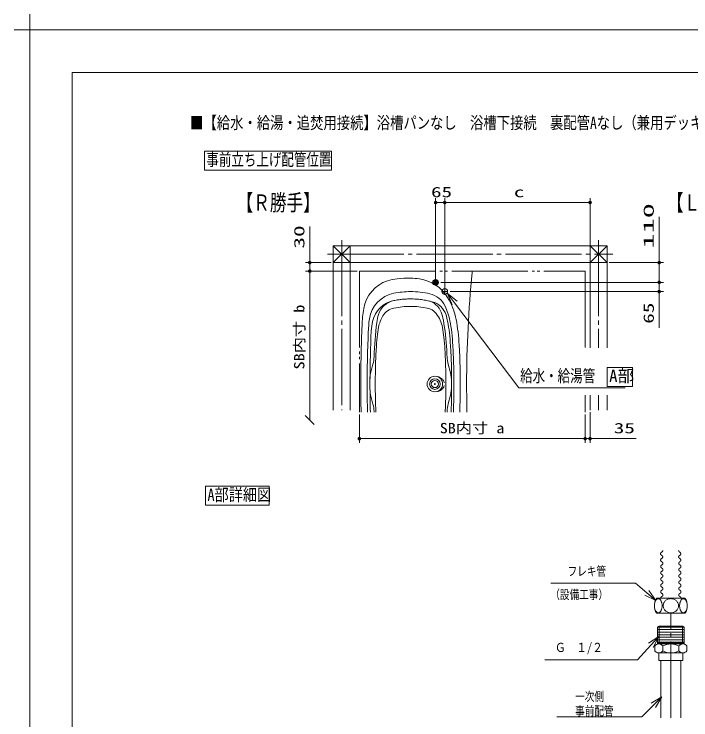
# Model space of a CAD drawing. Units: millimetres on the paper. Extents: x -305 to 305, y -152 to 152.
# Drawn here: x -304.8 to -144.9, y -14.4 to 152.3 of the extents above; entities that cross this region are included whole.
import ezdxf
from ezdxf.enums import TextEntityAlignment as Align

# ---------------------------------------------------------------- set-up
doc = ezdxf.new("R2010")
doc.units = ezdxf.units.MM
for name, pattern in [('LONG_CHAIN', [21, 18, -1, 1, -1]), ('LONG_DASHED2', [13, 12, -1]), ('LONG_DOUBLE_CHAIN', [21.8, 18, -1, 0.6, -0.6, 0.6, -1])]:
    doc.linetypes.add(name, pattern=pattern)
doc.layers.add('0-0_PV', color=7, linetype='Continuous')
for name, color, linetype, lineweight in [('0-1_RV', 7, 'Continuous', 9), ('0-2_0', 7, 'Continuous', 9), ('0-3_1図面枠', 7, 'Continuous', 9), ('0-4_図面枠', 3, 'Continuous', 9), ('0-5_DEFPOINTS', 7, 'Continuous', 9)]:
    doc.layers.add(name, color=color, linetype=linetype, lineweight=lineweight)
doc.styles.add('ＭＳ ゴシック', font='')
doc.styles.get('ＭＳ ゴシック').set_extended_font_data('MS Gothic')

# ---------------------------------------------------------------- blocks, each defined once
blk = doc.blocks.new('_DOTSMALL')
at = {"layer": '0-2_0'}
for p, q in [((0.0746, 0.1), (-0.0746, 0.1)), ((0.1223, -0.0248), (-0.1223, -0.0248))]:
    blk.add_line(p, q, dxfattribs=at)
for points in [[(0.125, 0), (0.124, 0.0157), (0.1211, 0.0311), (0.1162, 0.046), (0.1095, 0.0602), (0.1011, 0.0735), (0.0911, 0.0856), (0.0797, 0.0963), (0.067, 0.1055), (0.0532, 0.1131), (0.0386, 0.1189), (0.0234, 0.1228), (0.0078, 0.1248), (-0.0078, 0.1248), (-0.0234, 0.1228), (-0.0386, 0.1189), (-0.0532, 0.1131), (-0.067, 0.1055), (-0.0797, 0.0963), (-0.0911, 0.0856), (-0.1011, 0.0735), (-0.1095, 0.0602), (-0.1162, 0.046), (-0.1211, 0.0311), (-0.124, 0.0157), (-0.125, 0), (0, 0)], [(-0.125, 0), (-0.124, -0.0157), (-0.1211, -0.0311), (-0.1162, -0.046), (-0.1095, -0.0602), (-0.1011, -0.0735), (-0.0911, -0.0856), (-0.0797, -0.0963), (-0.067, -0.1055), (-0.0532, -0.1131), (-0.0386, -0.1189), (-0.0234, -0.1228), (-0.0078, -0.1248), (0.0078, -0.1248), (0.0234, -0.1228), (0.0386, -0.1189), (0.0532, -0.1131), (0.067, -0.1055), (0.0797, -0.0963), (0.0911, -0.0856), (0.1011, -0.0735), (0.1095, -0.0602), (0.1162, -0.046), (0.1211, -0.0311), (0.124, -0.0157), (0.125, 0), (0, 0)]]:
    blk.add_lwpolyline(points, close=True, dxfattribs=at)
blk = doc.blocks.new('_OBLIQUE')
at = {"layer": '0-2_0'}
blk.add_line((-0.5, -0.5), (0.5, 0.5), dxfattribs=at)
blk = doc.blocks.new('グループ-6')
at = {"layer": '0-3_1図面枠'}
for p, q in [((-4200, 2895), (-4200, 3045)), ((-4275, 2970), (-4125, 2970))]:
    blk.add_line(p, q, dxfattribs=at)
blk = doc.blocks.new('_OPEN30')
at = {"layer": '0-2_0'}
blk.add_line((0, 0), (-1, 0), dxfattribs=at)
blk.add_lwpolyline([(-1, 0.2679), (0, 0), (-1, -0.2679)], dxfattribs=at)

msp = doc.modelspace()

# ---------------------------------------------------------------- linework, layer by layer
at = {"layer": '0-1_RV'}
for p, q in [((-259.775, 119.89), (-259.775, 115.394)), ((-259.775, 119.89), (-229.775, 119.89)), ((-229.775, 119.89), (-229.775, 115.394)), ((-259.775, 115.394), (-229.775, 115.394)), ((-205.201, 89.66), (-205.201, 108.757)), ((-203.035, 87.494), (-203.035, 108.757)), ((-168.701, 97.567), (-168.701, 108.757)), ((-205.201, 107.757), (-203.035, 107.757)), ((-203.035, 107.757), (-168.701, 107.757)), ((-152.387, 93.567), (-152.387, 104.407)), ((-234.931, 93.567), (-234.931, 102.078)), ((-229.368, 97.567), (-229.368, 58.734)), ((-229.368, 97.567), (-164.701, 97.567)), ((-229.368, 97.567), (-225.368, 93.567)), ((-229.368, 93.567), (-225.368, 97.567)), ((-225.368, 97.567), (-225.368, 58.734)), ((-168.701, 97.567), (-168.701, 73.42)), ((-168.701, 97.567), (-164.701, 93.567)), ((-168.701, 93.567), (-164.701, 97.567)), ((-164.701, 97.567), (-164.701, 73.42)), ((-229.868, 93.567), (-235.931, 93.567)), ((-234.931, 91.567), (-234.931, 93.567)), ((-229.368, 93.567), (-164.701, 93.567)), ((-164.201, 93.567), (-151.387, 93.567)), ((-152.387, 93.567), (-152.387, 88.909)), ((-223.701, 91.567), (-235.931, 91.567)), ((-234.931, 56.402), (-234.931, 91.567)), ((-234.931, 91.247), (-234.931, 88.927)), ((-196.568, 91.567), (-196.568, 91.233)), ((-152.387, 89.062), (-152.387, 91.382)), ((-152.387, 91.247), (-152.387, 88.927)), ((-204.537, 88.942), (-205.865, 88.942)), ((-204.558, 88.742), (-205.845, 88.742)), ((-204.579, 89.142), (-205.824, 89.142)), ((-204.647, 88.542), (-205.756, 88.542)), ((-204.697, 89.342), (-205.705, 89.342)), ((-204.854, 88.342), (-205.549, 88.342)), ((-204.994, 89.542), (-205.409, 89.542)), ((-204.994, 89.542), (-205.409, 89.542)), ((-203.95, 88.909), (-151.387, 88.909)), ((-152.387, 88.909), (-152.387, 86.742)), ((-201.783, 86.742), (-151.387, 86.742)), ((-152.387, 86.742), (-152.387, 78.189)), ((-220.009, 69.593), (-220.424, 68.018)), ((-202.227, 69.593), (-201.689, 67.552)), ((-164.656, 68.835), (-164.656, 64.339)), ((-164.656, 68.835), (-158.656, 68.835)), ((-158.656, 68.835), (-158.656, 64.339)), ((-164.656, 64.339), (-158.656, 64.339)), ((-220.008, 60.186), (-220.424, 61.765)), ((-202.227, 60.208), (-201.689, 62.249)), ((-168.701, 62.252), (-168.701, 58.734)), ((-164.701, 62.252), (-164.701, 58.734)), ((-223.201, 57.734), (-223.201, 51.012)), ((-169.868, 57.734), (-169.868, 51.012)), ((-168.701, 58.234), (-168.701, 51.012)), ((-169.868, 52.012), (-223.201, 52.012)), ((-168.701, 52.012), (-169.868, 52.012)), ((-168.701, 52.012), (-157.828, 52.012)), ((-259.518, 40.763), (-259.518, 36.267)), ((-259.518, 40.763), (-244.518, 40.763)), ((-244.518, 40.763), (-244.518, 36.267)), ((-259.518, 36.267), (-244.518, 36.267)), ((-152.765, 7.512), (-146.505, 7.512)), ((-152.765, 3.53), (-152.765, 7.512)), ((-152.765, 6.915), (-146.505, 6.915)), ((-152.417, 7.713), (-152.764, 7.512)), ((-146.852, 7.713), (-152.425, 7.713)), ((-152.418, 3.734), (-152.418, 7.713)), ((-146.852, 7.713), (-146.852, 3.734)), ((-146.504, 7.513), (-146.851, 7.713)), ((-146.505, 7.512), (-146.505, 3.53)), ((-152.765, 6.317), (-146.505, 6.317)), ((-152.765, 5.72), (-146.505, 5.72)), ((-152.765, 5.122), (-146.505, 5.122)), ((-152.765, 4.525), (-146.505, 4.525)), ((-152.765, 3.927), (-146.505, 3.927)), ((-146.505, 3.734), (-152.765, 3.734)), ((-152.765, 3.53), (-146.505, 3.53)), ((-152.417, 3.731), (-152.764, 3.53)), ((-146.504, 3.531), (-146.851, 3.731)), ((-153.429, 1.887), (-153.429, 3.082)), ((-151.532, 1.887), (-151.532, 3.082)), ((-147.738, 3.082), (-147.738, 1.887)), ((-145.84, 3.082), (-145.84, 1.887)), ((-152.472, -0.353), (-152.472, 1.439)), ((-146.789, 1.439), (-152.472, 1.439)), ((-146.797, 1.439), (-146.797, -0.353)), ((-152.472, -0.353), (-146.797, -0.353)), ((-151.987, -0.353), (-151.987, -13.896)), ((-147.271, -0.353), (-147.271, -13.896))]:
    msp.add_line(p, q, dxfattribs=at)
at = {"layer": '0-1_RV', "linetype": 'LONG_CHAIN'}
for p, q in [((-227.368, 98.901), (-227.368, 58.734)), ((-166.701, 98.901), (-166.701, 73.42)), ((-230.701, 95.567), (-163.368, 95.567)), ((-204.45, 88.909), (-205.953, 88.909)), ((-205.201, 89.66), (-205.201, 88.158)), ((-202.283, 86.742), (-203.786, 86.742)), ((-203.035, 87.494), (-203.035, 85.991)), ((-166.701, 62.252), (-166.701, 58.734)), ((-149.629, -13.896), (-149.629, 10.763))]:
    msp.add_line(p, q, dxfattribs=at)
at = {"layer": '0-1_RV', "linetype": 'LONG_DOUBLE_CHAIN'}
for p, q in [((-223.201, 91.567), (-169.868, 91.567)), ((-223.201, 91.567), (-223.201, 58.234)), ((-169.868, 91.567), (-169.868, 73.42)), ((-169.868, 62.252), (-169.868, 58.234))]:
    msp.add_line(p, q, dxfattribs=at)
at = {"layer": '0-1_RV', "linetype": 'LONG_DASHED2'}
for p, q in [((-146.265, 14.348), (-152.992, 14.348)), ((-146.265, 10.763), (-152.992, 10.763))]:
    msp.add_line(p, q, dxfattribs=at)
at = {"layer": '0-1_RV'}
for points in [[(-160.382, 64.015), (-185.508, 64.015), (-200.727, 84.055)], [(-177.952, 17.899), (-157.999, 17.899), (-155.324, 15.622)], [(-179.378, -0.222), (-157.49, -0.222), (-154.363, 3.224)], [(-176.527, -13.66), (-156.472, -13.66), (-153.748, -10.936)]]:
    msp.add_lwpolyline(points, dxfattribs=at)
for centre, radius in [((-205.201, 88.909), 0.667), ((-205.201, 88.909), 0.667), ((-203.035, 86.742), 0.667), ((-205.368, 64.901), 1.833), ((-205.368, 64.901), 1.25), ((-205.368, 64.901), 0.85), ((-205.368, 64.901), 0.1), ((-205.368, 64.901), 0.0833)]:
    msp.add_circle(centre, radius, dxfattribs=at)
for centre, radius, start, end in [((69.465, 64.901), 267.333, 174.34726, 180), ((-213.949, 81.382), 8.333, 108.46728, 170.71873), ((-213.421, 79.801), 10, 94.95444, 108.46728), ((-211.118, 53.234), 36.667, 89.99999, 94.95444), ((-211.118, 75.234), 14.667, 81.67971, 90), ((-210.346, 80.511), 9.333, 31.16034, 81.67971), ((-211.118, 66.734), 20, 90.00001, 101.32804), ((-211.118, 66.734), 20, 76.84989, 89.99999), ((-213.606, 79.154), 7.333, 101.32804, 171.15395), ((-207.781, 81.016), 5.333, 25.55599, 76.84989), ((-216.051, 77.062), 16, 11.00864, 31.16034), ((-213.762, 78.246), 6.5, 101.29342, 167.16152), ((-214.088, 79.88), 4.833, 101.30119, 162.46615), ((-207.926, 80.346), 4.333, 20.76615, 78.24482), ((-207.184, 79.828), 4.667, 17.32322, 75.13371), ((-189.276, 77.35), 33.333, 170.71873, 177.6217), ((-214.251, 78.924), 4, 101.29342, 149.17082), ((-211.118, 63.234), 20, 90.00001, 101.29342), ((-211.118, 63.234), 20, 78.7065, 89.99999), ((-207.919, 79.251), 3.667, 39.15375, 78.7065), ((-213.225, 78.336), 10, 9.45382, 20.76615), ((-216.051, 77.062), 14.5, 11.00864, 25.55599), ((-200.469, 82.76), 0.333, 184.46931, 184.50491), ((-200.469, 82.76), 0.333, 184.46931, 184.50491), ((-206.36, 78.026), 14.667, 171.15395, 176.99943), ((-209.495, 78.376), 9.667, 162.16474, 173.82697), ((-210.782, 76.933), 8, 149.65551, 169.86186), ((-210.781, 76.958), 7.333, 10.07233, 38.92663), ((-216.052, 77.062), 13.956, 11.00864, 17.32322), ((-235.029, 73.37), 35.333, 6.27211, 11.00864), ((110.465, 64.901), 333.333, 177.6217, 180), ((45.799, 64.901), 267.167, 177.01914, 180), ((-207.421, 76.815), 13, 167.22256, 177.09528), ((-104.182, 66.299), 115.67, 173.48916, 177.49565), ((-187.251, 72.659), 31.917, 169.74567, 174.03081), ((-268.138, 69.193), 65.669, 3.31712, 9.45382), ((-235.03, 73.37), 33.289, 6.27211, 11.00864), ((-235.029, 73.37), 33.833, 6.27211, 11.00864), ((45.799, 64.901), 266.5, 177.29578, 179.7797), ((-234.985, 72.659), 31.917, 5.96919, 10.07234), ((-268.163, 69.728), 66.623, 3.62322, 6.27211), ((-268.162, 69.728), 67.167, 3.62322, 6.27211), ((-268.162, 69.728), 68.667, 3.62322, 6.27211), ((-154.098, 69.193), 65.25, 174.03081, 176.68288), ((-268.138, 69.193), 65.25, 3.31712, 5.96919), ((-318.063, 66.568), 116.623, 1.91139, 3.62322), ((-318.063, 66.568), 117.167, 1.91139, 3.62322), ((-318.063, 66.568), 118.667, 1.91139, 3.62322), ((-104.182, 66.299), 115.25, 176.68288, 178.39679), ((-318.054, 66.299), 115.25, 1.60321, 3.31712), ((-318.05, 66.269), 115.667, 2.51885, 3.35194), ((-228.067, 71.718), 8.333, 345.23097, 357.49565), ((-194.17, 71.719), 8.333, 182.51885, 194.76903), ((-368.036, 64.901), 166.623, 0, 1.9155), ((-368.035, 64.901), 167.167, 0, 1.91139), ((-368.035, 64.901), 168.667, 0, 1.91139), ((-54.201, 64.901), 165.25, 178.39679, 180), ((-368.035, 64.901), 165.25, 0, 1.60321), ((-212.366, 65.893), 8.333, 165.23097, 179.7797), ((-209.747, 65.428), 8.333, 0.19076, 14.76903), ((45.799, 64.901), 266.5, 179.7797, 180), ((110.465, 64.901), 333.333, 180, 181.14599), ((45.799, 64.901), 267.167, 180, 181.42986), ((45.799, 64.901), 266.5, 180, 180.22441), ((45.799, 64.901), 266.5, 180.22441, 181.43344), ((-212.366, 63.889), 8.333, 180.22441, 194.76842), ((-54.201, 64.901), 165.25, 180, 181.60321), ((-368.035, 64.901), 165.25, 358.39679, 0), ((-209.747, 64.374), 8.333, 345.23097, 359.80924), ((-368.036, 64.901), 166.623, 358.0845, 0), ((-368.035, 64.901), 167.167, 358.08861, 0), ((-368.035, 64.901), 168.667, 358.08861, 0), ((69.465, 64.901), 267.333, 180, 181.42897), ((-228.066, 58.061), 8.333, 2.5145, 14.76842), ((-104.182, 63.502), 115.25, 181.60321, 182.61976), ((-318.054, 63.502), 115.25, 357.38024, 358.39679), ((-194.17, 58.082), 8.333, 165.23097, 177.48115), ((-104.182, 63.502), 115.67, 182.5145, 182.61024), ((-318.05, 63.532), 115.667, 357.37472, 357.48115), ((-318.063, 63.233), 116.623, 357.54329, 358.08861), ((-318.063, 63.233), 117.167, 357.5547, 358.08861), ((-318.063, 63.233), 118.667, 357.58563, 358.08861), ((-152.48, 2.302), 1.228, 39.43055, 140.56945), ((-149.634, -0.71), 4.241, 89.99996, 116.57798), ((-149.635, -0.71), 4.241, 63.42206, 90.00007), ((-146.789, 2.302), 1.228, 39.43055, 140.56945), ((-152.48, 2.667), 1.228, 219.4305, 320.5694), ((-149.634, 5.68), 4.241, 243.42202, 269.99998), ((-149.635, 5.68), 4.241, 269.99998, 296.57794), ((-146.789, 2.667), 1.228, 219.43061, 320.56951)]:
    msp.add_arc(centre, radius, start, end, dxfattribs=at)
at = {"layer": '0-1_RV', "linetype": 'LONG_DOUBLE_CHAIN'}
for start, end in [(90.00001, 101.29342), (75.13371, 89.99999)]:
    msp.add_arc((-211.118, 65.007), 20, start, end, dxfattribs=at)
at = {"layer": '0-1_RV', "linetype": 'LONG_DASHED2'}
for centre, radius, start, end in [((-151.657, 24.829), 0.402, 111.56835, 248.43198), ((-151.953, 25.576), 0.402, 291.56777, 2.27159), ((-147.385, 25.576), 0.402, 177.72841, 248.43223), ((-147.681, 24.829), 0.402, 291.56802, 68.43165), ((-151.657, 23.335), 0.402, 111.56835, 248.43198), ((-151.953, 24.082), 0.402, 291.56777, 68.43198), ((-147.385, 24.082), 0.402, 111.56802, 248.43223), ((-147.681, 23.335), 0.402, 291.56802, 68.43165), ((-151.617, 21.817), 0.402, 111.56835, 248.43198), ((-151.913, 22.575), 0.402, 297.56835, 74.43198), ((-151.912, 22.564), 0.402, 291.56777, 68.43198), ((-147.345, 22.564), 0.402, 111.56802, 248.43223), ((-147.64, 21.817), 0.402, 291.56802, 68.43165), ((-151.617, 20.323), 0.402, 111.56835, 248.43198), ((-151.912, 21.07), 0.402, 291.56777, 68.43198), ((-147.345, 21.07), 0.402, 111.56802, 248.43223), ((-147.64, 20.323), 0.402, 291.56802, 68.43165), ((-151.617, 18.829), 0.402, 111.56835, 248.43198), ((-151.912, 19.576), 0.402, 291.56777, 68.43198), ((-151.912, 18.082), 0.402, 291.56777, 68.43198), ((-147.345, 19.576), 0.402, 111.56802, 248.43223), ((-147.345, 18.082), 0.402, 111.56802, 248.43223), ((-147.64, 18.829), 0.402, 291.56802, 68.43165), ((-151.617, 17.335), 0.402, 111.56835, 248.43198), ((-151.912, 16.589), 0.402, 291.56777, 68.43198), ((-147.345, 16.589), 0.402, 111.56802, 248.43223), ((-147.64, 17.335), 0.402, 291.56802, 68.43165), ((-151.617, 15.842), 0.402, 111.56835, 248.43198), ((-151.912, 15.095), 0.402, 291.56802, 68.43198), ((-147.345, 15.095), 0.402, 111.56802, 248.43198), ((-147.64, 15.842), 0.402, 291.56802, 68.43165), ((-150.166, 12.556), 3.346, 147.60776, 212.39239), ((-151.617, 14.348), 0.402, 111.56808, 180.00023), ((-147.64, 14.348), 0.402, 359.99977, 68.43192), ((-149.091, 12.556), 3.346, 327.60767, 32.39233)]:
    msp.add_arc(centre, radius, start, end, dxfattribs=at)
at = {"layer": '0-1_RV', "linetype": 'LONG_DOUBLE_CHAIN'}
for start_param, end_param in [(3.3180679, 4.4414697), (1.8417156, 2.9651174)]:
    msp.add_ellipse((-205.368, 64.901), major_axis=(-2.25, 0), ratio=0.814815, start_param=start_param, end_param=end_param, dxfattribs=at)
at = {"layer": '0-1_RV', "linetype": 'LONG_DASHED2'}
for centre, major_axis, ratio in [((-152.604, 12.556), (0, -1.673), 0.541075), ((-149.629, 12.556), (1.81, 0), 0.924091), ((-146.653, 12.556), (0, -1.673), 0.541075)]:
    msp.add_ellipse(centre, major_axis=major_axis, ratio=ratio, dxfattribs=at)
at = {"layer": '0-4_図面枠'}
msp.add_lwpolyline([(-291.017, -138.498), (108.983, -138.498), (108.983, 138.502), (-291.017, 138.502)], close=True, dxfattribs=at)
at = {"layer": '0-5_DEFPOINTS'}
for p in [(118.983, 148.502), (-301.017, -148.498)]:
    msp.add_line(p, (-301.017, 148.502), dxfattribs=at)

# ---------------------------------------------------------------- block references
at = {"layer": '0-1_RV'}
for name, p, xscale, yscale, rotation in [('_DOTSMALL', (-205.201, 107.757), 2.32, 2.32, 180), ('_DOTSMALL', (-203.035, 107.757), 2.32, 2.32, 180), ('_DOTSMALL', (-234.931, 93.567), 2.32, 2.32, 90), ('_DOTSMALL', (-152.387, 93.567), 2.32, 2.32, 90), ('_DOTSMALL', (-234.931, 91.567), 2.32, 2.32, 270), ('_DOTSMALL', (-234.931, 91.567), 2.121326, 2.121326, 90), ('_DOTSMALL', (-152.387, 88.909), 2.32, 2.32, 90), ('_DOTSMALL', (-152.387, 88.909), 2.32, 2.32, 270), ('_OPEN30', (-202.402, 86.261), 2.77, 2.77, 127.21245), ('_DOTSMALL', (-152.387, 86.742), 2.32, 2.32, 270), ('_OBLIQUE', (-234.931, 56.402), 2.121326, 2.121326, 270), ('_DOTSMALL', (-223.201, 52.012), 2.32, 2.32, 180), ('_DOTSMALL', (-168.701, 52.012), 2.32, 2.32, 180), ('_OPEN30', (-153.214, 13.827), 2.77, 2.77, 319.6001), ('_OPEN30', (-152.502, 5.276), 2.77, 2.77, 47.77917), ('_OPEN30', (-151.789, -8.977), 2.77, 2.77, 45)]:
    msp.add_blockref(name, p, dxfattribs=dict(at, xscale=xscale, yscale=yscale, rotation=rotation))
at = {"layer": '0-1_RV', "xscale": 2.32, "yscale": 2.32}
for p in [(-203.035, 107.757), (-168.701, 107.757), (-169.868, 52.012), (-169.868, 52.012)]:
    msp.add_blockref('_DOTSMALL', p, dxfattribs=at)
at = {"layer": '0-3_1図面枠', "xscale": 0.05, "yscale": 0.05}
msp.add_blockref('グループ-6', (-91.017, 0.002), dxfattribs=at)

# ---------------------------------------------------------------- texts
at = {"layer": '0-0_PV', "style": 'ＭＳ ゴシック', "width": 0.8}
msp.add_text('■【給水・給湯・追焚用接続】浴槽パンなし\u3000浴槽下接続\u3000裏配管Aなし（兼用デッキ水栓）〔S=1/30〕', height=2.886, dxfattribs=at).set_placement((-263.188, 124.297), align=Align.BOTTOM_LEFT)
at = {"layer": '0-1_RV', "style": 'ＭＳ ゴシック'}
for s, height, width, p in [('事前立ち上げ配管位置', 2.889, 0.75, (-259.359, 115.587)), ('【Ｒ勝手】', 3.848, 0.75, (-252.222, 104.678)), ('65', 2.441, 1.5, (-206.282, 108.287)), ('c', 2.441, 1.5, (-186.715, 108.287)), ('【Ｌ勝手】', 3.848, 0.75, (-150.556, 104.678)), ('給水・給湯管\u3000', 2.889, 0.75, (-185.239, 64.531)), ('SB内寸 a', 2.441, 1.15, (-204.239, 52.542)), ('35', 2.441, 1.5, (-163.108, 52.542)), ('A部詳細図', 2.886, 0.85, (-259.087, 36.46)), ('フレキ管', 2.163, 0.75, (-174.018, 18.98)), ('（設備工事）', 2.163, 0.75, (-178.1, 13.487)), ('Ｇ\u3000１/２', 2.165, 0.85, (-176.992, 0.986)), ('一次側', 2.163, 0.75, (-172.244, -10.587)), ('事前配管', 2.163, 0.75, (-172.244, -13.999))]:
    msp.add_text(s, height=height, dxfattribs=dict(at, width=width)).set_placement(p, align=Align.BOTTOM_LEFT)
for s, height, width, p in [('110', 2.444, 2.15, (-152.917, 96.887)), ('30', 2.444, 1.65, (-235.461, 96.887)), ('SB内寸 b', 2.441, 1.15, (-235.461, 68.351)), ('65', 2.441, 1.5, (-152.917, 79.142))]:
    msp.add_text(s, height=height, rotation=90, dxfattribs=dict(at, width=width)).set_placement(p, align=Align.BOTTOM_LEFT)
msp.add_text('A部', height=2.886, dxfattribs=at).set_placement((-164.201, 64.531), align=Align.BOTTOM_LEFT)

doc.saveas('drawing.dxf')
